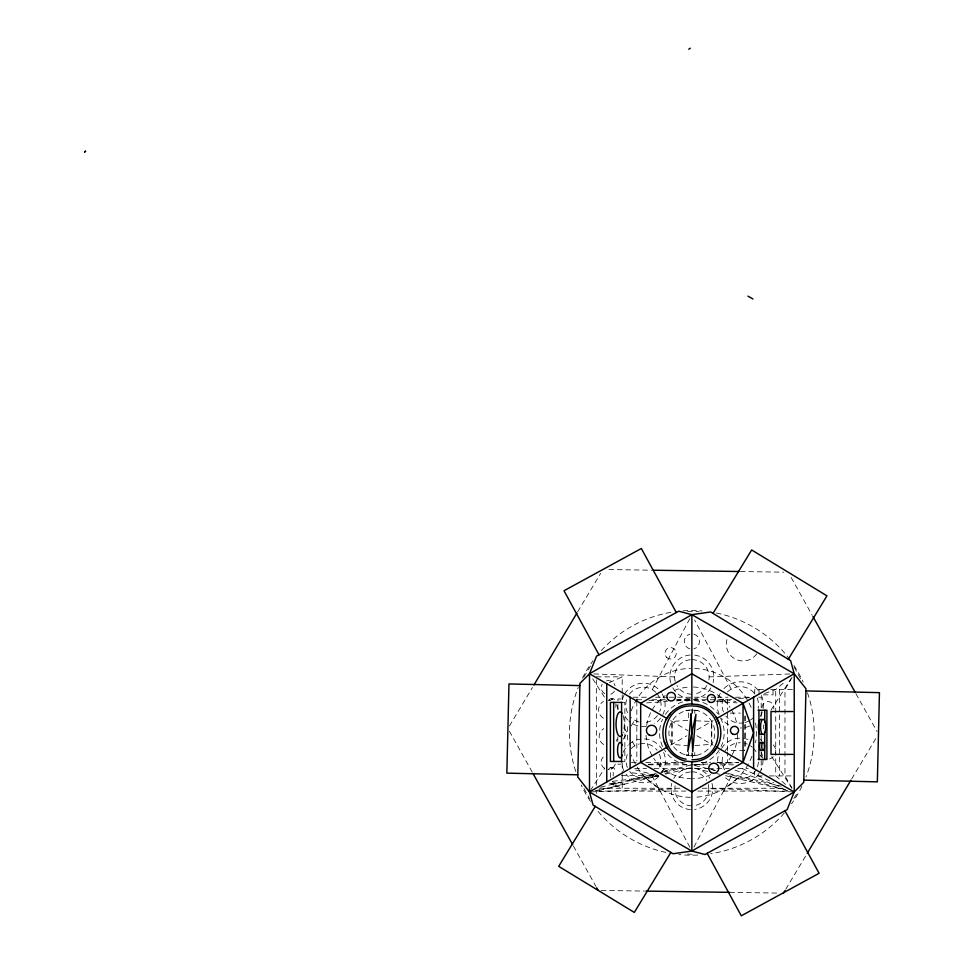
<?xml version="1.0" encoding="UTF-8"?>
<svg xmlns="http://www.w3.org/2000/svg" width="964" height="964" viewBox="0 0 964 964"><rect width="100%" height="100%" fill="white"/><g stroke="black" fill="none" stroke-linecap="round" stroke-linejoin="round"><path stroke-width="0.72" stroke-dasharray="4.82 3.62" d="M689.79 618.635L652.242 689.597M693.923 847.091L731.23 776.538M631.239 725.988L634.589 720.18M792.083 677.403L784.973 689.573L784.973 775.924L792.083 788.263M509.45 725.964L532.441 687.489M577.665 611.803L600.668 573.315M785.72 889.314L806.422 854.682M851.646 778.996L876.168 737.942M583.75 677.174L590.546 666.016M793.926 798.481L796.939 793.529M590.293 790.709L604.765 768.067M623.25 739.147L627.263 732.857L623.25 726.579M770.923 710.227L791.01 678.789M721.53 748.426L723.952 745.136A22.666 22.666 0 0 1 748.546 739.713M759.078 773.236L756.656 776.538A22.666 22.666 0 0 1 729.374 780.695L724.603 777.189M660.003 773.779L664.292 768.501M764.5 693.538L775.719 689.573L784.419 682.126M737.46 778.466L724.711 788.251L724.711 791.083M664.341 772.188L670.402 768.501M670.643 745.112L686.862 735.749M696.851 729.977L713.071 720.614M609.344 682.584L622.214 676.861L622.214 693.417M665.136 773.429L678.813 768.501M720.614 701.732L731.568 699.346M600.632 787.19L655.556 773.718M661.364 772.297L690.405 765.163A32.294 32.294 0 0 1 664.618 750.209M656.255 773.779L658.291 775.887L596.342 791.083L685.886 791.083M665.509 774.116L690.525 767.971A20.859 20.859 0 0 0 673.8 778.37M595.113 790.745L616.213 786.202L611.574 783.937L658.291 775.887L632.938 769.236M697.791 710.709L691.863 709.926L685.922 710.709L688.645 710.709L688.645 720.409L671.992 721.397L671.992 744.329L688.645 745.871M688.645 755.017L685.922 755.017L691.863 755.8L697.791 755.017M690.417 771.983L687.537 772.345A17.015 17.015 0 0 0 677.162 780.225M612.658 781.286L658.291 775.887L628.721 772.393M738.593 698.659L749.606 697.599M694.96 745.521L711.721 744.329L711.721 721.397L694.96 720.807M646.603 702.901L667.353 701.479M676.246 700.864L691.067 699.852L677.487 700.057M716.975 700.238L727.362 699.744L735.918 701.696M694.779 764.681L707.938 764.054M719.638 763.512L738.653 762.62M789.745 673.969L709.143 676.921M590.98 791.89L674.848 788.805M648.314 764.307L685.175 762.741M648.88 700.647L666.955 700.274M596.342 676.861L622.214 676.861M674.571 676.921L590.98 673.824M763.476 689.573L754.704 689.573L754.704 694.032M770.778 689.573L792.902 689.573M763.223 694.851L773.044 694.851L773.044 689.573M633.119 697.225L646.687 697.225M655.616 697.225L667.763 697.225M669.124 697.225L705.407 697.225M711.119 697.225L715.613 697.225M717.12 697.225L727.989 697.225M735.52 697.225L749.606 697.225M758.608 697.177L761.211 697.177L761.211 716.481M610.887 698.804L613.068 698.804M620.973 698.972L617.924 698.972L617.924 710.384M636.83 699.744L643.591 699.744M651.893 699.744L665.449 699.744M676.499 699.744L727.362 699.744L727.362 710.155M622.672 702.419L624.853 702.419L624.853 761.464L622.672 761.464M730.242 713.131L740.364 713.131M671.992 723.615L671.992 741.81M711.721 724L711.721 741.388M744.497 750.414L727.362 750.414L727.362 713.131M631.468 762.416L636.83 762.416M645.868 762.416L682.476 762.416M701.25 762.416L709.95 762.416M716.891 762.416L727.362 762.416L727.362 751.92M701.455 762.416L710.372 762.416M717.794 762.416L738.581 762.416M617.791 764.151L621.045 764.151M648.483 764.814L706.817 764.814M720.277 764.814L735.231 764.814M610.549 767.718L613.068 767.718M634.601 768.501L646.555 768.501M654.026 768.501L707.829 768.501M708.504 768.501L729.29 768.501M737.858 768.501L748.269 768.501M762.199 775.924L754.704 775.924L754.704 771.453M769.32 775.924L792.902 775.924M599.21 788.251L681.403 788.251M702.31 788.251L784.009 788.251M696.177 805.253A17.015 17.015 0 0 0 708.877 788.889L724.157 788.805L792.733 791.89M697.828 791.083L788.456 791.083M608.935 569.555L652.266 570.206M740.424 571.532L783.756 572.182M624.72 784.118L611.574 783.937L622.214 788.251M601.138 890.423L644.458 891.073M729.628 892.351L777.442 893.074M621.394 775.297L658.291 775.887M687.489 611.429L699.093 611.694M687.513 854.092L694.767 854.261M693.947 699.852L705.178 700.635M716.409 701.431L737.062 702.889M694.791 765.512L715.276 770.405M728.459 773.562L781.153 786.142M694.791 768.344L707.962 771.501M716.746 773.598L719.674 774.297M725.531 775.695L789.938 791.083M710.709 769.284L715.023 770.453M723.663 772.803L787.022 790.01M734.942 770.067L781.515 787.275M612.248 781.744L616.358 783.334M609.465 783.19L616.213 786.202M742.147 768.501L773.67 782.696M670.643 720.614L688.115 730.7M696.851 735.749L713.071 745.112M646.254 778.466L659.014 788.251L659.014 791.083M785.564 784.455L775.719 775.924L775.719 689.573M760.476 739.147L762.078 741.665M771.718 756.752L791.806 788.191M592.703 678.789L604.765 697.647M731.182 689.091L694.61 619.96M632.456 741.846L634.746 745.823M652.074 775.839L691.176 849.742M791.155 577.472L812.254 615.321M855.912 693.634L877.023 731.483M509.366 731.146L532.658 772.911M573.399 846.006L595.957 886.47M794.143 667.076L801.795 681.09M584.003 788.444L589.57 798.638M708.311 784.479L708.877 788.889M779.563 689.573L779.563 775.924M761.211 735.785L761.211 741.726M761.211 752.113L761.211 769.935M759.017 689.573L759.017 694.851M745.618 697.225L745.618 697.984M745.618 715.987L745.618 749.004M744.69 716.119L744.69 750.414M694.779 710.311L694.779 713.312M694.779 752.595L694.779 755.414M692.55 708.697L692.55 713.179M692.55 753.462L692.55 757.945M691.863 709.926L691.863 713.963M691.863 752.92L691.863 755.8M688.645 752.065L688.645 755.378M636.83 701.238L636.83 760.933M622.214 694.924L622.214 699.442M622.214 762.657L622.214 773.188M622.214 774.695L622.214 791.083M617.791 737.062L617.791 741.581M596.342 679.873L596.342 785.238M596.342 790.805L596.342 793.36M756.764 653.809A16.75 16.75 0 0 1 734.664 658.713A16.75 16.75 0 0 1 727.856 637.132M755.595 723.048A64.492 64.492 0 0 1 755.595 742.678M751.968 756.222A64.492 64.492 0 0 1 694.658 797.288M690.465 797.336A64.492 64.492 0 0 1 631.251 754.908M627.757 739.87A64.492 64.492 0 0 1 627.757 725.844M631.251 710.817A64.492 64.492 0 0 1 690.465 668.389M694.658 668.438A64.492 64.492 0 0 1 751.968 709.492M737.701 734.351A45.874 45.874 0 0 1 732.303 754.499M731.58 755.8A45.874 45.874 0 0 1 720.964 768.32M710.793 774.646A45.874 45.874 0 0 1 693.345 778.707M691.863 778.731A45.874 45.874 0 0 1 653.713 758.331M652.134 755.8A45.874 45.874 0 0 1 646.013 734.351M646.603 725.386A45.874 45.874 0 0 1 650.724 712.565M652.134 709.926A45.874 45.874 0 0 1 665.148 695.574M674.306 690.477A45.874 45.874 0 0 1 690.369 687.019M693.345 687.019A45.874 45.874 0 0 1 730.001 707.383M731.58 709.926A45.874 45.874 0 0 1 737.111 725.386M615.297 764.03A7.254 7.254 0 0 1 608.296 769.405M604.669 768.429A7.254 7.254 0 0 1 604.669 755.872M617.153 738.99A9.17 9.17 0 0 1 616.237 741.208M603.705 744.557A9.17 9.17 0 0 1 603.705 728.676M603.44 718.192A9.712 9.712 0 0 1 603.44 701.382M608.296 700.081A9.712 9.712 0 0 1 610.802 700.406M616.707 704.937A9.712 9.712 0 0 1 618.008 709.781M614.393 691.14A7.037 7.037 0 0 1 608.296 694.658M604.777 693.719A7.037 7.037 0 0 1 602.199 684.103M606.477 680.813A7.037 7.037 0 0 1 615.092 685.802M610.718 777.478A6.507 2.723 -90 0 1 612.032 768.212A6.507 2.723 -90 0 1 615.695 772.538M611.658 699.707A6.772 2.832 -90 0 1 614.49 699.707M615.803 703.828A6.772 2.832 -90 0 1 615.803 707.335M762.054 707.456A5.917 5.917 0 0 1 768.742 701.587A5.917 5.917 0 0 1 773.694 708.986M773.273 744.919A8.375 8.375 0 0 1 775.43 753.017M773.273 756.764A8.375 8.375 0 0 1 769.513 758.933M763.163 758.102A8.375 8.375 0 0 1 760.09 755.029M608.621 769.621A6.507 2.723 -90 0 1 611.911 768.585A6.507 2.723 -90 0 1 613.176 775.912M608.887 700.792A6.772 2.832 -90 0 1 612.309 699.707M623.081 715.505A12.327 4.133 -90 0 1 623.081 732.929M763.416 724.904A7.628 2.555 -90 0 1 763.416 728.844M693.827 634.155A7.628 7.628 0 0 1 693.827 648.88M689.887 648.88A7.628 7.628 0 0 1 689.887 634.155M711.998 783.407A20.859 20.859 0 0 1 694.574 809.483M690.501 809.615A20.859 20.859 0 0 1 671.715 783.407M694.574 768.127A20.859 20.859 0 0 1 709.914 778.37M807.458 692.779A122.344 122.344 0 0 1 805.976 776.984M801.94 786.263A122.344 122.344 0 0 1 791.516 803.831M784.359 812.929A122.344 122.344 0 0 1 710.709 853.743M697.743 855.068A122.344 122.344 0 0 1 678.776 854.514M665.919 852.429A122.344 122.344 0 0 1 596.596 809.627M590.571 801.494A122.344 122.344 0 0 1 581.184 785.009M575.797 771.562A122.344 122.344 0 0 1 578.267 687.392M582.425 678.162A122.344 122.344 0 0 1 593.053 660.714M601.283 650.616A122.344 122.344 0 0 1 673.005 611.971M683.066 610.827A122.344 122.344 0 0 1 702.033 610.935M716.373 612.996A122.344 122.344 0 0 1 789.793 659.521M793.95 665.437A122.344 122.344 0 0 1 803.145 682.042M761.403 695.49A23.1 23.1 0 0 1 760.307 716.445M749.703 725.988A23.1 23.1 0 0 1 740.304 727.989M728.76 724.892A23.1 23.1 0 0 1 721.614 718.469M719.204 714.288A23.1 23.1 0 0 1 720.301 693.345M723.976 688.561A23.1 23.1 0 0 1 758.993 691.321M694.731 655.134A21.979 21.979 0 0 1 713.083 682.608M710.89 687.91A21.979 21.979 0 0 1 694.731 698.707M690.429 698.852A21.979 21.979 0 0 1 671.04 683.982M670.631 682.608A21.979 21.979 0 0 1 690.429 654.99M662.208 694.032A21.714 21.714 0 0 1 662.883 714.493M660.629 718.108A21.714 21.714 0 0 1 654.267 723.687M646.241 726.41A21.714 21.714 0 0 1 629.094 721.205M628.058 720.241A21.714 21.714 0 0 1 624.612 715.746M622.443 699.274A21.714 21.714 0 0 1 623.949 695.285M624.612 694.032A21.714 21.714 0 0 1 661.461 692.839M663.666 752.438A21.919 21.919 0 0 1 659.894 775.285M658.918 776.333A21.919 21.919 0 0 1 626.022 774.176M623.756 770.537A21.919 21.919 0 0 1 621.539 762.259M623.154 752.438A21.919 21.919 0 0 1 627.913 745.329M628.95 744.353A21.919 21.919 0 0 1 661.641 748.654M720.506 717.939A32.294 32.294 0 0 1 721.12 746.522M719.096 750.209A32.294 32.294 0 0 1 694.67 765.03M662.593 746.522A32.294 32.294 0 0 1 662.593 719.204M665.401 714.348A32.294 32.294 0 0 1 690.453 700.599M694.67 700.683A32.294 32.294 0 0 1 718.313 714.348M761.066 751.727A22.666 22.666 0 0 1 760.162 771.766M717.638 761.295A22.666 22.666 0 0 1 719.192 752.583M656.677 693.249A17.653 17.653 0 0 1 659.725 711.649M657.424 715.637A17.653 17.653 0 0 1 643.41 722.542M638.843 721.94A17.653 17.653 0 0 1 630.926 717.373M627.576 712.709A17.653 17.653 0 0 1 627.106 698.129M629.408 694.14A17.653 17.653 0 0 1 655.894 692.405M659.424 754.197A17.34 17.34 0 0 1 658.424 769.501M655.665 773.092A17.34 17.34 0 0 1 629.661 771.381M627.395 767.465A17.34 17.34 0 0 1 627.865 753.161M631.155 748.57A17.34 17.34 0 0 1 638.927 744.088M640.024 743.834A17.34 17.34 0 0 1 657.159 750.281M691.778 805.82A17.015 17.015 0 0 1 675.403 793.131L674.848 788.721A17.015 17.015 0 0 1 675.113 785.768M691.935 771.79A17.015 17.015 0 0 1 706.636 780.37M758.403 762.018A18.135 18.135 0 0 1 756.571 768.862M756.005 769.899A18.135 18.135 0 0 1 727.483 773.658M724.603 769.899A18.135 18.135 0 0 1 723.542 753.896M724.603 751.763A18.135 18.135 0 0 1 740.304 742.702M744.991 743.316A18.135 18.135 0 0 1 747.245 744.075M750.378 745.75A18.135 18.135 0 0 1 752.269 747.196M753.932 748.871A18.135 18.135 0 0 1 756.005 751.763M757.162 697.912A18.244 18.244 0 0 1 758.198 708.456M753.197 717.794A18.244 18.244 0 0 1 750.438 720.06M749.426 720.686A18.244 18.244 0 0 1 745.027 722.506M743.871 722.783A18.244 18.244 0 0 1 725.832 715.999M723.446 711.878A18.244 18.244 0 0 1 724.506 695.767M727.398 691.995A18.244 18.244 0 0 1 754.776 693.791M691.863 659.641A17.28 17.28 0 0 1 708.552 681.391M706.829 685.561A17.28 17.28 0 0 1 693.357 694.14M691.863 694.201A17.28 17.28 0 0 1 676.897 685.561M675.161 681.391A17.28 17.28 0 0 1 690.357 659.701M680.391 752.727A22.931 22.931 0 0 0 714.794 732.857A22.931 22.931 0 0 0 680.391 712.999A22.931 22.931 0 0 0 680.391 752.727M666.558 657.352A5.712 5.712 0 0 0 676.113 654.797A5.712 5.712 0 0 0 669.124 647.808A5.712 5.712 0 0 0 666.558 657.352"/><path stroke-width="1.45" d="M743.039 762.416L753.595 732.857L743.039 703.31L691.863 673.764L640.674 703.31L640.674 762.416L691.863 791.962L743.039 762.416L743.039 703.31M589.498 673.764L596.571 656.123L678.74 611.212L691.863 614.658L794.228 673.764L805.964 688.718L803.759 782.334L794.228 791.962L691.863 851.067L673.041 853.755L593.065 805.036L589.498 791.962L589.498 673.764L691.863 614.658L710.673 611.971L790.649 660.689L794.228 673.764L794.228 791.962L787.142 809.603L704.973 854.502L691.863 851.067L589.498 791.962L577.749 777.008L579.954 683.392L589.498 673.764L666.895 718.445M533.972 684.922L576.906 613.08M783.419 893.158L784.961 890.591M807.181 853.393L850.875 780.274M595.246 806.362L558.698 866.347L634.324 912.414L670.86 852.429M713.011 613.393L751.655 549.962L826.955 595.836L788.311 659.268M666.148 719.518L670.474 713.324M713.24 752.402L717.565 746.196M688.754 49.2L690.296 48.2M590.727 791.251L666.895 747.269M716.818 718.445L794.228 673.764M690.646 705.901C660.232 705.901 656.098 754.017 686.055 759.222M636.517 700.912L636.83 699.744M622.057 702.419L610.417 702.419L610.417 761.464L622.057 761.464M758.102 710.239L766.91 710.239L766.91 759.463L758.102 759.463M792.769 711.54L771.007 711.54L771.007 754.378L792.769 754.378M653.761 570.23L738.93 571.507M645.952 891.098L729.628 892.351M579.906 685.597L508.968 683.934L506.859 773.14L577.81 774.803M805.916 690.923L879.445 692.646L877.348 781.852L803.807 780.117M691.694 705.985C726.736 705.033 727.049 760.259 692.019 759.728M747.931 296.141L752.932 298.961M716.818 747.269L792.95 791.227M812.977 616.623L855.189 692.333M533.381 774.213L572.676 844.693M596.692 887.772L598.15 890.375M784.961 810.796L819.099 873.288L741.292 915.8L707.154 853.309M676.33 612.538L641.337 548.504L564 590.751L598.993 654.797M716.264 717.264L719.469 724.109M664.244 741.605L667.45 748.462M764.753 710.239L764.753 722.169M764.753 732.616L764.753 759.463M758.921 710.239L758.921 759.463M753.595 697.225L753.595 768.501M691.863 614.658L691.863 704.045M691.863 761.681L691.863 849.585M630.119 697.225L630.119 768.501M621.587 702.419L621.587 761.464M613.682 702.419L613.682 761.464M606.766 683.729L606.766 781.985M622.226 734.893A12.327 4.133 -90 0 1 616.044 724.217A12.327 4.133 -90 0 1 622.226 713.553M622.238 754.908A7.784 2.615 -90 0 1 618.406 755.896A7.784 2.615 -90 0 1 618.406 744.413A7.784 2.615 -90 0 1 622.238 745.437M761.608 734.243A7.628 2.555 -90 0 1 758.391 726.88A7.628 2.555 -90 0 1 761.608 719.506M761.295 750.402A4.109 1.374 -90 0 1 759.584 745.895A4.109 1.374 -90 0 1 761.632 742.87M691.007 713.938L687.778 751.354L695.936 714.36L692.706 751.787L691.007 713.938M84.567 151.951L85.567 151.252L84.567 151.951M698.093 704.576L690.549 703.925A28.968 28.968 0 0 0 685.633 761.15L693.164 761.801A28.968 28.968 0 0 0 698.093 704.576M648.989 734.893A5.169 5.169 0 0 0 656.749 730.411A5.169 5.169 0 0 0 648.989 725.928A5.169 5.169 0 0 0 648.989 734.893M764.91 732.266A7.628 2.555 -90 0 0 763.765 719.506A7.628 2.555 -90 0 0 760.632 728.844A7.628 2.555 -90 0 0 764.91 732.266M764.078 749.329A4.109 1.374 -90 0 0 763.464 742.461A4.109 1.374 -90 0 0 761.777 747.498A4.109 1.374 -90 0 0 764.078 749.329M709.299 701.973A4.001 4.001 0 0 0 715.3 698.502A4.001 4.001 0 0 0 709.299 695.044A4.001 4.001 0 0 0 709.299 701.973M711.239 772.61A5.073 5.073 0 0 0 718.843 768.224A5.073 5.073 0 0 0 711.239 763.837A5.073 5.073 0 0 0 711.239 772.61M732.471 733.917A4.049 4.049 0 0 0 738.557 730.411A4.049 4.049 0 0 0 732.471 726.892A4.049 4.049 0 0 0 732.471 733.917M668.992 700.406A4.326 4.326 0 0 0 675.475 696.671A4.326 4.326 0 0 0 668.992 692.923A4.326 4.326 0 0 0 668.992 700.406"/></g></svg>
